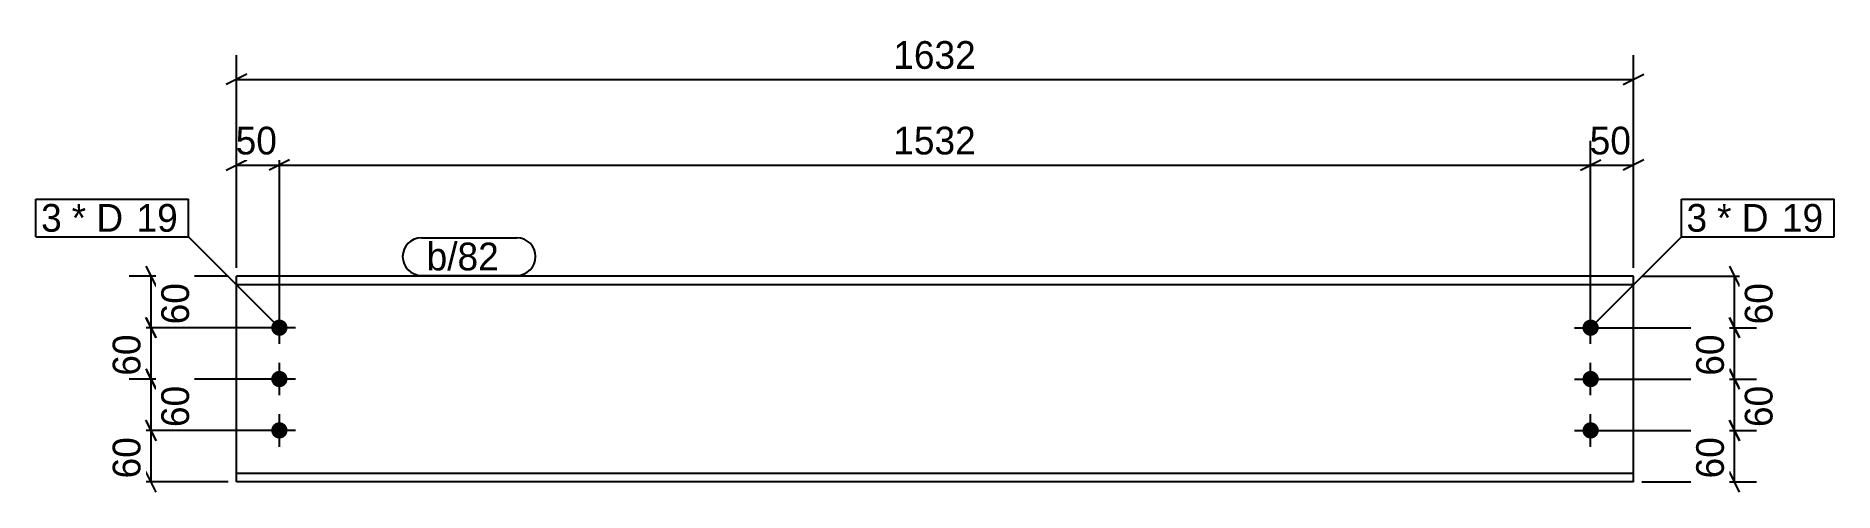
# Model space of a CAD drawing. Header units: millimetres. Extents: x 32 to 2133, y 32 to 565.
import ezdxf

# ---------------------------------------------------------------- set-up
doc = ezdxf.new("R2010")
doc.units = ezdxf.units.MM
doc.styles.add('Comic Sans MS', font='COMIC.TTF', dxfattribs={"height": 0.2})

msp = doc.modelspace()

# ---------------------------------------------------------------- hatches: boundary and pattern name
at = {"linetype": 'Continuous'}
for points in [[(306.9, 224, -1), (325.9, 224, -1)], [(1838.8, 224, -1), (1857.8, 224, -1)], [(306.9, 164, -1), (325.9, 164, -1)], [(1838.8, 164, -1), (1857.8, 164, -1)], [(306.9, 104, -1), (325.9, 104, -1)], [(1838.8, 104, -1), (1857.8, 104, -1)]]:
    msp.add_hatch(color=3, dxfattribs=at).paths.add_polyline_path(points)

# ---------------------------------------------------------------- linework, layer by layer
at = {"color": 8, "linetype": 'Continuous'}
for p, q in [((278.4, 520), (254.4, 508)), ((266.4, 514), (1898.3, 514)), ((1886.3, 508), (1910.3, 520)), ((266.4, 294), (266.4, 442.4)), ((316.4, 234), (316.4, 442.4)), ((316.4, 234), (316.4, 442.4)), ((1848.3, 234), (1848.3, 442.4)), ((1898.3, 294), (1898.3, 442.4)), ((254.4, 408), (278.4, 420)), ((266.4, 414), (316.4, 414)), ((328.4, 420), (304.4, 408)), ((328.4, 420), (304.4, 408)), ((1836.3, 408), (1860.3, 420)), ((1848.3, 414), (1898.3, 414)), ((1910.3, 420), (1886.3, 408)), ((160.4, 296), (172.4, 272)), ((2010.4, 296), (2022.4, 272)), ((256.4, 284), (140.8, 284)), ((166.4, 224), (166.4, 284)), ((1908.3, 284), (2044.8, 284)), ((2016.4, 224), (2016.4, 284)), ((172.4, 212), (160.4, 236)), ((2022.4, 212), (2010.4, 236)), ((306.4, 224), (140.8, 224)), ((1858.3, 224), (2044.8, 224)), ((172.4, 152), (160.4, 176)), ((2010.4, 176), (2022.4, 152)), ((306.4, 164), (138, 164)), ((1858.3, 164), (2044.8, 164)), ((2016.4, 104), (2016.4, 164)), ((172.4, 92), (160.4, 116)), ((2022.4, 92), (2010.4, 116)), ((306.4, 104), (140.8, 104)), ((1858.3, 104), (2044.8, 104)), ((256.4, 44), (138, 44)), ((172.4, 32), (160.4, 56)), ((1908.3, 44), (2042, 44)), ((2022.4, 32), (2010.4, 56))]:
    msp.add_line(p, q, dxfattribs=at)
at = {"color": 7, "linetype": 'Continuous'}
for p, q in [((210.3, 330.1), (210.3, 374.1)), ((2132.7, 330.1), (2132.7, 374.1)), ((266.4, 44), (266.4, 284)), ((1898.3, 284), (266.4, 284)), ((1898.3, 274.2), (266.4, 274.2)), ((1898.3, 44), (1898.3, 284)), ((1898.3, 53.8), (266.4, 53.8)), ((1898.3, 44), (266.4, 44))]:
    msp.add_line(p, q, dxfattribs=at)
at = {"color": 3, "linetype": 'Continuous'}
for p, q in [((316.4, 205), (316.4, 243)), ((1848.3, 205), (1848.3, 243)), ((335.4, 224), (297.4, 224)), ((1829.3, 224), (1867.3, 224)), ((316.4, 145), (316.4, 183)), ((1848.3, 145), (1848.3, 183)), ((335.4, 164), (297.4, 164)), ((1829.3, 164), (1867.3, 164)), ((316.4, 85), (316.4, 123)), ((1848.3, 85), (1848.3, 123)), ((335.4, 104), (297.4, 104)), ((1829.3, 104), (1867.3, 104))]:
    msp.add_line(p, q, dxfattribs=at)

# ---------------------------------------------------------------- wipeouts: each hides what was drawn before it
at = {"color": 0}
for points in [[(64.1, 336.1), (64.1, 368.1), (38, 368.1), (38, 336.1)], [(1986.4, 336.1), (1986.4, 368.1), (1960.3, 368.1), (1960.3, 336.1)]]:
    msp.add_wipeout(points, dxfattribs=at)

# ---------------------------------------------------------------- next in the draw order: wipeouts: each hides what was drawn before it
for points in [[(1137.4, 520), (1137.4, 564.8), (1027.2, 564.8), (1027.2, 520)], [(1905.7, 420), (1905.7, 464.8), (1840.8, 464.8), (1840.8, 420)], [(64.1, 336.1), (64.1, 368.1), (38, 368.1), (38, 336.1)], [(1986.4, 336.1), (1986.4, 368.1), (1960.3, 368.1), (1960.3, 336.1)], [(587.7, 291), (587.7, 323), (488.4, 323), (488.4, 291)], [(217.2, 286.5), (172.4, 286.5), (172.4, 221.5), (217.2, 221.5)], [(2067.2, 286.5), (2022.4, 286.5), (2022.4, 221.5), (2067.2, 221.5)], [(2067.2, 166.5), (2022.4, 166.5), (2022.4, 101.5), (2067.2, 101.5)]]:
    msp.add_wipeout(points, dxfattribs=at)

# ---------------------------------------------------------------- next in the draw order: linework, layer by layer
at = {"color": 8, "linetype": 'Continuous'}
for p, q in [((1898.3, 294), (1898.3, 542.4)), ((1848.3, 234), (1848.3, 442.4)), ((316.4, 414), (1848.3, 414)), ((1836.3, 408), (1860.3, 420)), ((160.4, 236), (172.4, 212)), ((2010.4, 236), (2022.4, 212)), ((306.4, 224), (138, 224)), ((166.4, 164), (166.4, 224)), ((1858.3, 224), (2042, 224)), ((2016.4, 164), (2016.4, 224)), ((2022.4, 152), (2010.4, 176)), ((1858.3, 164), (2042, 164)), ((2010.4, 116), (2022.4, 92)), ((1858.3, 104), (2042, 104)), ((2016.4, 44), (2016.4, 104))]:
    msp.add_line(p, q, dxfattribs=at)
at = {"color": 7, "linetype": 'Continuous'}
for p, q in [((32, 330.1), (32, 374.1)), ((1954.3, 330.1), (1954.3, 374.1)), ((316.4, 224), (210.3, 330.1)), ((1848.3, 224), (1954.3, 330.1))]:
    msp.add_line(p, q, dxfattribs=at)

# ---------------------------------------------------------------- next in the draw order: texts
at = {"color": 3, "style": 'Comic Sans MS'}
for s, height, p in [('1632', 32.38, (1033.6, 526.4)), ('50', 32.38, (1847.2, 426.4)), ('3', 32.4, (38, 336.1)), ('3', 32.4, (1960.3, 336.1))]:
    msp.add_text(s, height=height, dxfattribs=at).set_placement(p)
for p in [(210.8, 227.9), (2060.8, 227.9), (2060.8, 107.9)]:
    msp.add_text('60', height=32.38, rotation=90.0002, dxfattribs=at).set_placement(p)

# ---------------------------------------------------------------- next in the draw order: wipeouts: each hides what was drawn before it
at = {"color": 0}
for points in [[(139.9, 336.1), (139.9, 368.1), (73.7, 368.1), (73.7, 336.1)], [(2062.2, 336.1), (2062.2, 368.1), (1996, 368.1), (1996, 336.1)], [(587.7, 291), (587.7, 323), (488.4, 323), (488.4, 291)]]:
    msp.add_wipeout(points, dxfattribs=at)

# ---------------------------------------------------------------- next in the draw order: linework, layer by layer
at = {"color": 7, "linetype": 'Continuous'}
for p, q in [((482.4, 329), (593.7, 329)), ((482.4, 285), (593.7, 285))]:
    msp.add_line(p, q, dxfattribs=at)
for centre, start, end in [((482.4, 307), 90, 270), ((593.7, 307), 270, 90)]:
    msp.add_arc(centre, 22, start, end, dxfattribs=at)

# ---------------------------------------------------------------- next in the draw order: texts
at = {"color": 3, "style": 'Comic Sans MS'}
msp.add_text('b/82', height=32.38, dxfattribs=at).set_placement((488.4, 291))

# ---------------------------------------------------------------- next in the draw order: wipeouts: each hides what was drawn before it
at = {"color": 0}
for points in [[(323.9, 420), (323.9, 464.8), (258.9, 464.8), (258.9, 420)], [(1137.4, 420), (1137.4, 464.8), (1027.2, 464.8), (1027.2, 420)], [(139.9, 336.1), (139.9, 368.1), (73.7, 368.1), (73.7, 336.1)], [(2062.2, 336.1), (2062.2, 368.1), (1996, 368.1), (1996, 336.1)], [(160.4, 226.5), (115.6, 226.5), (115.6, 161.5), (160.4, 161.5)], [(2010.4, 226.5), (1965.6, 226.5), (1965.6, 161.5), (2010.4, 161.5)], [(2010.4, 106.5), (1965.6, 106.5), (1965.6, 41.5), (2010.4, 41.5)]]:
    msp.add_wipeout(points, dxfattribs=at)

# ---------------------------------------------------------------- next in the draw order: linework, layer by layer
at = {"color": 8, "linetype": 'Continuous'}
for p, q in [((266.4, 294), (266.4, 542.4)), ((160.4, 176), (172.4, 152)), ((306.4, 164), (140.8, 164)), ((166.4, 104), (166.4, 164))]:
    msp.add_line(p, q, dxfattribs=at)

# ---------------------------------------------------------------- next in the draw order: texts
at = {"color": 3, "style": 'Comic Sans MS'}
for s, p in [('50', (265.3, 426.4)), ('1532', (1033.6, 426.4)), ('* D', (73.7, 336.1)), ('* D', (1996, 336.1))]:
    msp.add_text(s, height=32.38, dxfattribs=at).set_placement(p)
for p in [(154, 167.9), (2004, 167.9), (2004, 47.9)]:
    msp.add_text('60', height=32.38, rotation=90.0002, dxfattribs=at).set_placement(p)

# ---------------------------------------------------------------- next in the draw order: wipeouts: each hides what was drawn before it
at = {"color": 0}
for points in [[(194.7, 336.1), (194.7, 368.1), (149.5, 368.1), (149.5, 336.1)], [(2117.1, 336.1), (2117.1, 368.1), (2071.8, 368.1), (2071.8, 336.1)]]:
    msp.add_wipeout(points, dxfattribs=at)

# ---------------------------------------------------------------- next in the draw order: wipeouts: each hides what was drawn before it
for points in [[(194.7, 336.1), (194.7, 368.1), (149.5, 368.1), (149.5, 336.1)], [(2117.1, 336.1), (2117.1, 368.1), (2071.8, 368.1), (2071.8, 336.1)], [(217.2, 166.5), (172.4, 166.5), (172.4, 101.5), (217.2, 101.5)]]:
    msp.add_wipeout(points, dxfattribs=at)

# ---------------------------------------------------------------- next in the draw order: linework, layer by layer
at = {"color": 7, "linetype": 'Continuous'}
for p, q in [((32, 374.1), (210.3, 374.1)), ((1954.3, 374.1), (2132.7, 374.1)), ((32, 330.1), (210.3, 330.1)), ((1954.3, 330.1), (2132.7, 330.1))]:
    msp.add_line(p, q, dxfattribs=at)
at = {"color": 8, "linetype": 'Continuous'}
for p, q in [((160.4, 116), (172.4, 92)), ((306.4, 104), (138, 104)), ((166.4, 44), (166.4, 104))]:
    msp.add_line(p, q, dxfattribs=at)

# ---------------------------------------------------------------- next in the draw order: texts
at = {"color": 3, "style": 'Comic Sans MS'}
for p in [(149.5, 336.1), (2071.8, 336.1)]:
    msp.add_text('19', height=32.38, dxfattribs=at).set_placement(p)
msp.add_text('60', height=32.38, rotation=90.0002, dxfattribs=at).set_placement((210.8, 107.9))

# ---------------------------------------------------------------- next in the draw order: wipeouts: each hides what was drawn before it
at = {"color": 0}
msp.add_wipeout([(160.4, 106.5), (115.6, 106.5), (115.6, 41.5), (160.4, 41.5)], dxfattribs=at)

# ---------------------------------------------------------------- next in the draw order: texts
at = {"color": 3, "style": 'Comic Sans MS'}
msp.add_text('60', height=32.38, rotation=90.0002, dxfattribs=at).set_placement((154, 47.9))

doc.saveas('drawing.dxf')
